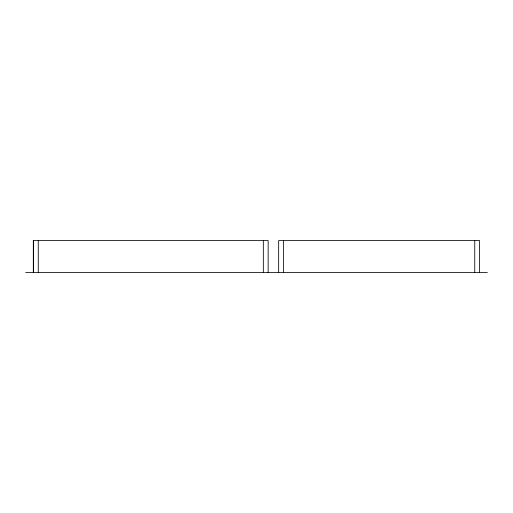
<?xml version="1.0" encoding="UTF-8"?>
<svg xmlns="http://www.w3.org/2000/svg" width="513" height="513" viewBox="0 0 513 513"><rect width="100%" height="100%" fill="white"/><g stroke="black" fill="none" stroke-linecap="round" stroke-linejoin="round"><path stroke-width="0.77" d="M25.65 272.435L487.35 272.435M479.572 272.435L479.572 240.565L278.662 240.565L278.662 272.435M474.743 240.565L474.743 272.435M283.49 240.565L283.49 272.435M268.158 272.435L268.158 240.565L33.319 240.565L33.319 272.435M263.329 240.565L263.329 272.435M38.27 240.565L38.27 272.435M33.441 240.565L33.441 272.435"/></g></svg>
